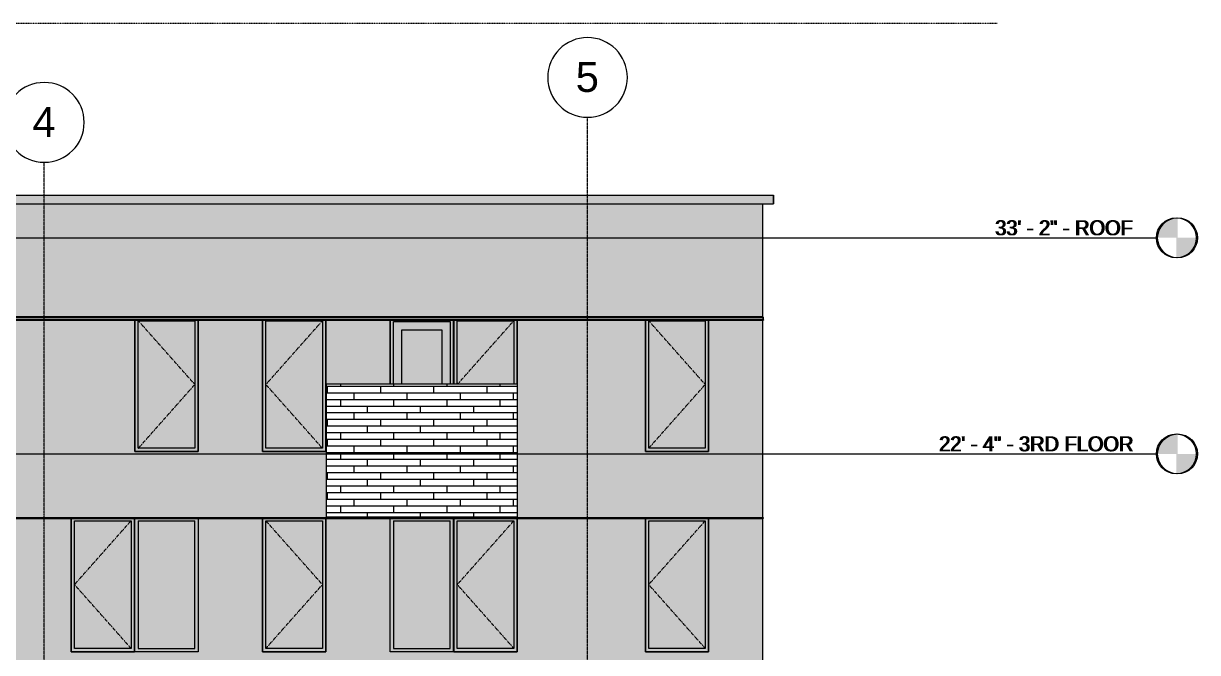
# Model space of a CAD drawing. Header units: inches. Extents: x 1701 to 6939, y -276 to 585.
# Drawn here: x 6232 to 6939, y 149 to 527 of the extents above; entities that cross this region are included whole.
import ezdxf

# ---------------------------------------------------------------- set-up
doc = ezdxf.new("R2010")
doc.units = ezdxf.units.IN
doc.header["$MEASUREMENT"] = 0
for name, pattern in [('Aligning Line 1_8_', [0.25, 0.125, -0.125]), ('Dash', [0.25, 0.125, -0.125]), ('Grid Line 1_2_', [0.875, 0.5, -0.125, 0.125, -0.125])]:
    doc.linetypes.add(name, pattern=pattern)
for name, color, linetype, lineweight in [('0-3', 165, 'Continuous', 5), ('0-4', 10, 'Continuous', 5), ('A-FLOR-LEVL', 51, 'Continuous', 9), ('A-FLOR-LEVL-1', 51, 'Grid Line 1_2_', 9), ('A-FLOR-LEVL-2', 147, 'Continuous', 9), ('A-GLAZ-1', 151, 'Continuous', 9), ('A-GLAZ-HDLN', 1, 'Dash', 13), ('A-WALL-6', 113, 'Continuous', 9), ('A-WALL-PATT-4', 111, 'Continuous', 9), ('G-ANNO-SYMB', 111, 'Aligning Line 1_8_', 9), ('G-ANNO-SYMB-1', 147, 'Aligning Line 1_8_', 9), ('S-GRID-1', 1, 'Grid Line 1_2_', 9), ('S-GRID-IDEN', 1, 'Continuous', 9)]:
    doc.layers.add(name, color=color, linetype=linetype, lineweight=lineweight)
doc.styles.add('Arial_1', font='arial.ttf', dxfattribs={"height": 18})
doc.styles.add('Century Gothic', font='ufonts.com_century-gothic.ttf', dxfattribs={"height": 9})
pattern_1 = [(0, (6527.4898, 268.8), (0, 4), []), (90, (6527.49, 268.8), (-8, 8), [4, -28]), (90, (6543.49, 272.8), (-8, 8), [4, -28])]

# ---------------------------------------------------------------- blocks, each defined once
blk = doc.blocks.new('Level - Level Head - Circle-V107-SECTION _ CENTER LOOKING EAST')
at = {"layer": 'A-FLOR-LEVL'}
h = blk.add_hatch(color=256, dxfattribs=at)
edge = h.paths.add_edge_path(flags=0)
edge.add_line((-1818.2, 0), (-1830.2, 0))
edge.add_arc((-1818.2, 0), 12, 90, 180, ccw=False)
edge.add_line((-1818.2, 12), (-1818.2, 0))
h = blk.add_hatch(color=256, dxfattribs=at)
edge = h.paths.add_edge_path(flags=0)
edge.add_line((-1818.2, -12), (-1818.2, 0))
edge.add_line((-1818.2, 0), (-1806.2, 0))
edge.add_arc((-1818.2, 0), 12, 270, 360, ccw=False)
at = {"layer": 'A-FLOR-LEVL-2'}
blk.add_circle((-1818.2, 0), 12, dxfattribs=at)
blk = doc.blocks.new('CTR - 1st Phase - Common Walls_rvt-2-SECTION _ CENTER LOOKING EAST')
at = {"layer": 'A-FLOR-LEVL-1'}
for p, q in [((-4168.71, 398), (-1830.2, 398)), ((-4168.71, 268), (-1830.2, 268))]:
    blk.add_line(p, q, dxfattribs=at)
at = {"layer": 'G-ANNO-SYMB-1'}
for q in [(-4072.05, 526.95), (-4071.96, 526.95)]:
    blk.add_line((-1926.87, 526.95), q, dxfattribs=at)
at = {"layer": '0-3'}
for p in [(0, 398), (0, 268)]:
    blk.add_blockref('Level - Level Head - Circle-V107-SECTION _ CENTER LOOKING EAST', p, dxfattribs=at)
at = {"layer": 'A-FLOR-LEVL', "char_height": 9, "attachment_point": 1, "style": 'Century Gothic'}
for s, insert, width in [('33\' - 2" - ROOF', (-1927.57, 408.55), 104.232), ('22\' - 4" - 3RD FLOOR', (-1961.32, 278.55), 145.137)]:
    blk.add_mtext(s, dxfattribs=dict(at, insert=insert, width=width))
blk = doc.blocks.new('CTR - 1st Phase -Stairs _ Elevators_rvt-2-SECTION _ CENTER LOOKING EAST')
at = {"layer": 'A-FLOR-LEVL-1'}
for p, q in [((-4168.71, 398), (-1830.2, 398)), ((-4168.71, 268), (-1830.2, 268))]:
    blk.add_line(p, q, dxfattribs=at)
at = {"layer": 'G-ANNO-SYMB-1'}
blk.add_line((-1926.87, 526.95), (-4071.96, 526.95), dxfattribs=at)
at = {"layer": '0-3'}
for p in [(0, 398), (0, 268)]:
    blk.add_blockref('Level - Level Head - Circle-V107-SECTION _ CENTER LOOKING EAST', p, dxfattribs=at)
at = {"layer": 'A-FLOR-LEVL', "char_height": 9, "attachment_point": 1, "style": 'Century Gothic'}
for s, insert, width in [('33\' - 2" - ROOF', (-1927.57, 408.55), 104.232), ('22\' - 4" - 3RD FLOOR', (-1961.32, 278.55), 145.137)]:
    blk.add_mtext(s, dxfattribs=dict(at, insert=insert, width=width))
blk = doc.blocks.new('Basic Wall _ EXT - FIBER CEMENT - LARGE - ___-2505163-SECTION _ CENTER LOOKING EAST')
at = {"layer": 'A-WALL-6'}
for p, q in [((-2067.6, 229.73), (-2067.92, 229.75)), ((-2067.6, 229.15), (-2067.6, 229.73))]:
    blk.add_line(p, q, dxfattribs=at)
blk = doc.blocks.new('Basic Wall _ EXT - FIBER CEMENT - LARGE - ___-2162456-SECTION _ CENTER LOOKING EAST')
at = {"layer": 'A-WALL-6'}
for p, q in [((-2067.64, 350.35), (-2067.92, 350.38)), ((-2067.64, 349.02), (-2067.64, 350.35)), ((-2067.36, 348.68), (-2067.64, 349.02)), ((-2067.4, 348.53), (-2067.37, 348.55))]:
    blk.add_line(p, q, dxfattribs=at)
at = {"layer": 'A-WALL-6', "flags": 128}
for points in [[(-2067.47, 348.51), (-2067.44, 348.51), (-2067.42, 348.52), (-2067.4, 348.53)], [(-2067.37, 348.55), (-2067.36, 348.57), (-2067.34, 348.59), (-2067.34, 348.61), (-2067.34, 348.64), (-2067.35, 348.66), (-2067.36, 348.68)]]:
    blk.add_lwpolyline(points, dxfattribs=at)
blk = doc.blocks.new('Basic Wall _ EXT - FIBER CEMENT - SMALL - ___-2145930-SECTION _ CENTER LOOKING EAST')
at = {"layer": 'A-WALL-6'}
blk.add_line((-2061.36, 418.54), (-2061.36, 423.66), dxfattribs=at)
blk = doc.blocks.new('Basic Wall _ EXT - FIBER CEMENT - LARGE - ___-2505164-SECTION _ CENTER LOOKING EAST')
at = {"layer": 'A-WALL-6'}
h = blk.add_hatch(color=256, dxfattribs=at)
h.paths.add_polyline_path([(-2067.92, 229.15), (-2067.6, 229.15), (-2067.6, 229.73), (-3400.8, 229.73), (-3400.8, 229.15), (-2068.16, 229.15)], flags=0)
h.paths.add_polyline_path([(-3409.92, 229.15), (-3409.3, 229.15), (-3409.3, 229.73), (-3409.92, 229.73)], flags=0)
h.paths.add_polyline_path([(-3403.8, 229.15), (-3402.37, 229.15), (-3402.37, 229.73), (-3403.8, 229.73)], flags=0)
for p, q in [((-3400.8, 229.73), (-2067.6, 229.73)), ((-3400.8, 229.15), (-2067.6, 229.15)), ((-2067.92, 229.75), (-2067.6, 229.73)), ((-2067.6, 229.73), (-2067.6, 229.15))]:
    blk.add_line(p, q, dxfattribs=at)
blk = doc.blocks.new('Basic Wall _ EXT - FIBER CEMENT - LARGE - ___-2162457-SECTION _ CENTER LOOKING EAST')
at = {"layer": 'A-WALL-6'}
for points in [[(-2798.35, 349.02), (-2067.64, 349.02), (-2067.64, 350.35), (-3399.77, 350.33), (-3399.77, 349.02), (-2815.11, 349.02)], [(-2067.92, 348.68), (-2067.36, 348.68), (-2067.67, 349.02), (-3399.76, 349.01), (-3399.49, 348.68), (-2068.59, 348.68)], [(-3399.5, 348.55), (-2067.34, 348.59), (-2067.36, 348.68), (-3399.47, 348.64), (-3399.49, 348.56)]]:
    blk.add_hatch(color=256, dxfattribs=at).paths.add_polyline_path(points, flags=0)
for p, q in [((-3399.77, 350.35), (-2067.64, 350.35)), ((-3399.77, 349.02), (-2067.64, 349.02)), ((-3399.58, 348.51), (-2067.46, 348.51)), ((-2067.92, 350.38), (-2067.64, 350.35)), ((-2067.64, 350.35), (-2067.64, 349.02)), ((-2067.64, 349.02), (-2067.36, 348.68)), ((-2067.37, 348.55), (-2067.4, 348.53))]:
    blk.add_line(p, q, dxfattribs=at)
at = {"layer": 'A-WALL-6', "flags": 128}
for points in [[(-2067.4, 348.53), (-2067.42, 348.52), (-2067.44, 348.51), (-2067.47, 348.51)], [(-2067.36, 348.68), (-2067.35, 348.66), (-2067.34, 348.64), (-2067.34, 348.61), (-2067.34, 348.59), (-2067.36, 348.57), (-2067.37, 348.55)]]:
    blk.add_lwpolyline(points, dxfattribs=at)
blk = doc.blocks.new('Basic Wall _ EXT - FIBER CEMENT - SMALL - ___-2145931-SECTION _ CENTER LOOKING EAST')
at = {"layer": 'A-WALL-6'}
blk.add_hatch(color=256, dxfattribs=at).paths.add_polyline_path([(-2067.92, 418.54), (-2061.36, 418.54), (-2061.36, 423.66), (-3393.48, 423.66), (-3393.48, 418.54), (-2069.33, 418.54)], flags=0)
for p, q in [((-3393.48, 423.66), (-2061.36, 423.66)), ((-3393.48, 418.54), (-2061.36, 418.54)), ((-2061.36, 423.66), (-2061.36, 418.54))]:
    blk.add_line(p, q, dxfattribs=at)
blk = doc.blocks.new('_THE_ WINDOW _ DOOR - Window - 2nd Floor-2480470-SECTION _ CENTER LOOKING EAST')
at = {"layer": 'A-GLAZ-1'}
h = blk.add_hatch(color=256, dxfattribs=at)
h.paths.add_polyline_path([(-2138.54, 149), (-2100.51, 149), (-2100.51, 229.15), (-2138.54, 229.15), (-2138.54, 154.47)], flags=0)
h.paths.add_polyline_path([(-2136.36, 151), (-2136.54, 151), (-2136.54, 227.75), (-2102.51, 227.75), (-2102.51, 151), (-2127.98, 151)], flags=0)
blk.add_hatch(color=256, dxfattribs=at).paths.add_polyline_path([(-2111.22, 151), (-2102.51, 151), (-2102.51, 227.75), (-2136.54, 227.75), (-2136.54, 151), (-2119.6, 151)], flags=0)
for p, q in [((-2138.54, 229.15), (-2138.54, 149)), ((-2136.54, 227.75), (-2102.51, 227.75)), ((-2136.54, 151), (-2136.54, 227.75)), ((-2102.51, 227.75), (-2102.51, 151)), ((-2100.51, 149), (-2100.51, 229.15)), ((-2138.54, 149), (-2100.51, 149)), ((-2102.51, 151), (-2136.54, 151))]:
    blk.add_line(p, q, dxfattribs=at)
at = {"layer": 'A-GLAZ-HDLN'}
for p, q in [((-2136.54, 189.37), (-2102.51, 227.75)), ((-2102.51, 151), (-2136.54, 189.37))]:
    blk.add_line(p, q, dxfattribs=at)
blk = doc.blocks.new('_THE_ WINDOW _ DOOR - Window - 3rd Floor-V72-SECTION _ CENTER LOOKING EAST')
at = {"layer": 'A-GLAZ-1'}
h = blk.add_hatch(color=256, dxfattribs=at)
h.paths.add_polyline_path([(-2138.54, 269.37), (-2100.51, 269.37), (-2100.51, 348.51), (-2138.54, 348.51), (-2138.54, 274.82)], flags=0)
h.paths.add_polyline_path([(-2102.51, 271.37), (-2136.54, 271.37), (-2136.54, 348.12), (-2102.51, 348.12), (-2102.51, 271.81)], flags=0)
blk.add_hatch(color=256, dxfattribs=at).paths.add_polyline_path([(-2127.98, 271.37), (-2102.51, 271.37), (-2102.51, 348.12), (-2136.54, 348.12), (-2136.54, 271.37)], flags=0)
for p, q in [((-2138.54, 348.52), (-2138.54, 269.37)), ((-2136.54, 271.37), (-2136.54, 348.12)), ((-2136.54, 348.12), (-2102.51, 348.12)), ((-2102.51, 348.12), (-2102.51, 271.37)), ((-2100.51, 269.37), (-2100.51, 348.52)), ((-2138.54, 269.37), (-2100.51, 269.37)), ((-2102.51, 271.37), (-2136.54, 271.37))]:
    blk.add_line(p, q, dxfattribs=at)
at = {"layer": 'A-GLAZ-HDLN'}
for p, q in [((-2102.51, 309.75), (-2136.54, 348.12)), ((-2136.54, 271.37), (-2102.51, 309.75))]:
    blk.add_line(p, q, dxfattribs=at)
blk = doc.blocks.new('_THE_ WINDOW _ DOOR - Window - 3rd Floor-V91-SECTION _ CENTER LOOKING EAST')
at = {"layer": 'A-GLAZ-1'}
h = blk.add_hatch(color=256, dxfattribs=at)
h.paths.add_polyline_path([(-2409.71, 269.37), (-2407.71, 269.37), (-2407.71, 348.51), (-2445.74, 348.51), (-2445.74, 269.37), (-2412.89, 269.37)], flags=0)
h.paths.add_polyline_path([(-2409.71, 271.37), (-2443.74, 271.37), (-2443.74, 348.12), (-2409.71, 348.12), (-2409.71, 274.82)], flags=0)
blk.add_hatch(color=256, dxfattribs=at).paths.add_polyline_path([(-2443.74, 271.37), (-2409.71, 271.37), (-2409.71, 348.12), (-2443.74, 348.12), (-2443.74, 271.44)], flags=0)
for p, q in [((-2445.74, 348.52), (-2445.74, 269.37)), ((-2443.74, 271.37), (-2443.74, 348.12)), ((-2443.74, 348.12), (-2409.71, 348.12)), ((-2409.71, 348.12), (-2409.71, 271.37)), ((-2407.71, 269.37), (-2407.71, 348.52)), ((-2445.74, 269.37), (-2407.71, 269.37)), ((-2409.71, 271.37), (-2443.74, 271.37))]:
    blk.add_line(p, q, dxfattribs=at)
at = {"layer": 'A-GLAZ-HDLN'}
for p, q in [((-2409.71, 309.75), (-2443.74, 348.12)), ((-2443.74, 271.37), (-2409.71, 309.75))]:
    blk.add_line(p, q, dxfattribs=at)
blk = doc.blocks.new('_THE_ WINDOW _ DOOR - Window - 2nd Floor - Fixed-2480469-SECTION _ CENTER LOOKING EAST')
at = {"layer": 'A-GLAZ-1'}
h = blk.add_hatch(color=256, dxfattribs=at)
h.paths.add_polyline_path([(-2445.74, 149), (-2407.71, 149), (-2407.71, 229.15), (-2445.74, 229.15), (-2445.74, 154.47)], flags=0)
h.paths.add_polyline_path([(-2443.74, 151), (-2443.74, 227.75), (-2409.71, 227.75), (-2409.71, 151), (-2438.03, 151)], flags=0)
blk.add_hatch(color=256, dxfattribs=at).paths.add_polyline_path([(-2443.74, 151), (-2409.71, 151), (-2409.71, 227.75), (-2443.74, 227.75), (-2443.74, 154.47)], flags=0)
for p, q in [((-2445.74, 149), (-2445.74, 229.15)), ((-2443.74, 227.75), (-2443.74, 151)), ((-2443.74, 227.75), (-2409.71, 227.75)), ((-2409.71, 151), (-2409.71, 227.75)), ((-2407.71, 229.15), (-2407.71, 149)), ((-2407.71, 149), (-2445.74, 149)), ((-2443.74, 151), (-2409.71, 151))]:
    blk.add_line(p, q, dxfattribs=at)
blk = doc.blocks.new('_THE_ WINDOW _ DOOR - Window - 2nd Floor-2480464-SECTION _ CENTER LOOKING EAST')
at = {"layer": 'A-GLAZ-1'}
h = blk.add_hatch(color=256, dxfattribs=at)
h.paths.add_polyline_path([(-3267.61, 149), (-3252.51, 149), (-3252.51, 229.15), (-3290.54, 229.15), (-3290.54, 149), (-3275.99, 149)], flags=0)
h.paths.add_polyline_path([(-3267.61, 151), (-3288.54, 151), (-3288.54, 227.75), (-3254.51, 227.75), (-3254.51, 151), (-3259.23, 151)], flags=0)
blk.add_hatch(color=256, dxfattribs=at).paths.add_polyline_path([(-3259.23, 151), (-3254.51, 151), (-3254.51, 227.75), (-3288.54, 227.75), (-3288.54, 151), (-3267.61, 151)], flags=0)
for p, q in [((-3290.54, 229.15), (-3290.54, 149)), ((-3288.54, 151), (-3288.54, 227.75)), ((-3288.54, 227.75), (-3254.51, 227.75)), ((-3254.51, 227.75), (-3254.51, 151)), ((-3252.51, 149), (-3252.51, 229.15)), ((-3290.54, 149), (-3252.51, 149)), ((-3254.51, 151), (-3288.54, 151))]:
    blk.add_line(p, q, dxfattribs=at)
at = {"layer": 'A-GLAZ-HDLN'}
for p, q in [((-3254.51, 189.37), (-3288.54, 227.75)), ((-3288.54, 151), (-3254.51, 189.37))]:
    blk.add_line(p, q, dxfattribs=at)
blk = doc.blocks.new('_THE_ WINDOW _ DOOR - Window - 3rd Floor-V95-SECTION _ CENTER LOOKING EAST')
at = {"layer": 'A-GLAZ-1'}
for points in [[(-2215.71, 310), (-2215.71, 348.51), (-2253.74, 348.51), (-2253.74, 310), (-2251.74, 310), (-2251.74, 348.12), (-2217.71, 348.12), (-2217.71, 310), (-2216.74, 310)], [(-2217.71, 310), (-2217.71, 348.12), (-2251.74, 348.12), (-2251.74, 310), (-2219.96, 310)]]:
    blk.add_hatch(color=256, dxfattribs=at).paths.add_polyline_path(points, flags=0)
for p, q in [((-2253.74, 348.52), (-2253.74, 310)), ((-2251.74, 348.12), (-2217.71, 348.12)), ((-2251.74, 310), (-2251.74, 348.12)), ((-2217.71, 348.12), (-2217.71, 310)), ((-2215.71, 310), (-2215.71, 348.52))]:
    blk.add_line(p, q, dxfattribs=at)
at = {"layer": 'A-GLAZ-HDLN'}
blk.add_line((-2251.51, 310), (-2217.71, 348.12), dxfattribs=at)
blk = doc.blocks.new('_THE_ WINDOW _ DOOR - Door - 3rd floors-2480467-SECTION _ CENTER LOOKING EAST')
at = {"layer": 'A-GLAZ-1'}
for points in [[(-2290.14, 310), (-2290.14, 347.62), (-2256.11, 347.62), (-2256.11, 310), (-2254.11, 310), (-2254.11, 348.51), (-2292.14, 348.51), (-2292.14, 310), (-2291.08, 310)], [(-2290.14, 310), (-2285.14, 310), (-2285.14, 342.62), (-2261.11, 342.62), (-2261.11, 310), (-2256.11, 310), (-2256.11, 347.62), (-2290.14, 347.62), (-2290.14, 343.6)], [(-2262.06, 310), (-2261.11, 310), (-2261.11, 342.62), (-2285.14, 342.62), (-2285.14, 310)]]:
    blk.add_hatch(color=256, dxfattribs=at).paths.add_polyline_path(points, flags=0)
for p, q in [((-2292.14, 348.52), (-2292.14, 310)), ((-2290.14, 310), (-2290.14, 347.62)), ((-2290.14, 347.62), (-2256.11, 347.62)), ((-2256.11, 347.62), (-2256.11, 310)), ((-2254.11, 310), (-2254.11, 348.52)), ((-2285.14, 310), (-2285.14, 342.62)), ((-2285.14, 342.62), (-2261.11, 342.62)), ((-2261.11, 342.62), (-2261.11, 310))]:
    blk.add_line(p, q, dxfattribs=at)
blk = doc.blocks.new('_THE_ WINDOW _ DOOR - Window - 3rd Floor-V96-SECTION _ CENTER LOOKING EAST')
at = {"layer": 'A-GLAZ-1'}
h = blk.add_hatch(color=256, dxfattribs=at)
h.paths.add_polyline_path([(-2330.91, 269.37), (-2330.91, 348.51), (-2368.94, 348.51), (-2368.94, 269.37), (-2332.91, 269.37)], flags=0)
h.paths.add_polyline_path([(-2362.61, 271.37), (-2366.94, 271.37), (-2366.94, 348.12), (-2332.91, 348.12), (-2332.91, 271.37)], flags=0)
blk.add_hatch(color=256, dxfattribs=at).paths.add_polyline_path([(-2362.61, 271.37), (-2332.91, 271.37), (-2332.91, 348.12), (-2366.94, 348.12), (-2366.94, 271.37)], flags=0)
for p, q in [((-2368.94, 348.52), (-2368.94, 269.37)), ((-2366.94, 348.12), (-2332.91, 348.12)), ((-2366.94, 271.37), (-2366.94, 348.12)), ((-2332.91, 348.12), (-2332.91, 271.37)), ((-2330.91, 269.37), (-2330.91, 348.52)), ((-2368.94, 269.37), (-2330.91, 269.37)), ((-2332.91, 271.37), (-2366.94, 271.37))]:
    blk.add_line(p, q, dxfattribs=at)
at = {"layer": 'A-GLAZ-HDLN'}
for p, q in [((-2366.94, 309.75), (-2332.91, 348.12)), ((-2332.91, 271.37), (-2366.94, 309.75))]:
    blk.add_line(p, q, dxfattribs=at)
blk = doc.blocks.new('Level - Level Head - Circle-50818-SECTION _ CENTER LOOKING EAST')
at = {"layer": 'A-FLOR-LEVL'}
h = blk.add_hatch(color=256, dxfattribs=at)
edge = h.paths.add_edge_path(flags=0)
edge.add_line((-1818.95, 0), (-1830.95, 0))
edge.add_arc((-1818.95, 0), 12, 90, 180, ccw=False)
edge.add_line((-1818.95, 12), (-1818.95, 0))
h = blk.add_hatch(color=256, dxfattribs=at)
edge = h.paths.add_edge_path(flags=0)
edge.add_line((-1818.95, -12), (-1818.95, 0))
edge.add_line((-1818.95, 0), (-1806.95, 0))
edge.add_arc((-1818.95, 0), 12, 270, 360, ccw=False)
blk.add_circle((-1818.95, 0), 12, dxfattribs=at)
blk = doc.blocks.new('Grid - Grid Head - Circle-50561-SECTION _ CENTER LOOKING EAST')
at = {"layer": 'S-GRID-IDEN'}
for start, end in [(0, 180), (180, 360)]:
    blk.add_arc((-3481.32, 494.5), 24, start, end, dxfattribs=at)

msp = doc.modelspace()

# ---------------------------------------------------------------- hatches: boundary and pattern name
at = {"layer": 'A-WALL-PATT-4'}
h = msp.add_hatch(dxfattribs=at)
h.set_pattern_fill('FP_46', color=256, style=0, pattern_type=2)
h.set_pattern_definition([(0, (6684.956, 140.604), (-38.4, 76.8), [0.392, -38.007]), (0, (6684.956, 140.996), (-38.4, 76.8), [0.392, -38.007]), (0, (6684.956, 150.204), (-38.4, 76.8), [0.392, -38.007]), (0, (6684.956, 150.596), (-38.4, 76.8), [0.392, -38.007]), (0, (6684.956, 159.804), (-38.4, 76.8), [0.392, -38.007]), (0, (6684.956, 160.196), (-38.4, 76.8), [0.392, -38.007]), (0, (6684.956, 169.404), (-38.4, 76.8), [0.392, -38.007]), (0, (6684.956, 169.796), (-38.4, 76.8), [0.392, -38.007]), (0, (6684.956, 179.004), (-38.4, 76.8), [0.392, -38.007]), (0, (6684.956, 179.396), (-38.4, 76.8), [0.392, -38.007]), (0, (6684.956, 188.604), (-38.4, 76.8), [0.392, -38.007]), (0, (6684.956, 188.996), (-38.4, 76.8), [0.392, -38.007]), (0, (6684.956, 198.204), (-38.4, 76.8), [0.392, -38.007]), (0, (6684.956, 198.596), (-38.4, 76.8), [0.392, -38.007]), (0, (6684.956, 207.804), (-38.4, 76.8), [0.392, -38.007]), (0, (6684.956, 208.196), (-38.4, 76.8), [0.392, -38.007]), (0, (6719.856, 140.604), (-38.4, 76.8), [0.392, -38.007]), (0, (6719.856, 140.996), (-38.4, 76.8), [0.392, -38.007]), (0, (6719.856, 150.204), (-38.4, 76.8), [0.392, -38.007]), (0, (6719.856, 150.596), (-38.4, 76.8), [0.392, -38.007]), (0, (6719.856, 159.804), (-38.4, 76.8), [0.392, -38.007]), (0, (6719.856, 160.196), (-38.4, 76.8), [0.392, -38.007]), (0, (6719.856, 169.404), (-38.4, 76.8), [0.392, -38.007]), (0, (6719.856, 169.796), (-38.4, 76.8), [0.392, -38.007]), (0, (6719.856, 179.004), (-38.4, 76.8), [0.392, -38.007]), (0, (6719.856, 179.396), (-38.4, 76.8), [0.392, -38.007]), (0, (6719.856, 188.604), (-38.4, 76.8), [0.392, -38.007]), (0, (6719.856, 188.996), (-38.4, 76.8), [0.392, -38.007]), (0, (6719.856, 198.204), (-38.4, 76.8), [0.392, -38.007]), (0, (6719.856, 198.596), (-38.4, 76.8), [0.392, -38.007]), (0, (6719.856, 207.804), (-38.4, 76.8), [0.392, -38.007]), (0, (6719.856, 208.196), (-38.4, 76.8), [0.392, -38.007]), (90, (6683.215, 136), (-38.4, 2e-15), [76.8, 0, 0, 0]), (90, (6683.59, 136), (-38.4, 2e-15), [76.8, 0, 0, 0]), (90, (6684.956, 140.604), (-38.4, 2e-15), [0.392, -76.407]), (90, (6684.956, 150.204), (-38.4, 2e-15), [0.392, -76.407]), (90, (6684.956, 159.804), (-38.4, 2e-15), [0.392, -76.407]), (90, (6684.956, 169.404), (-38.4, 2e-15), [0.392, -76.407]), (90, (6684.956, 179.004), (-38.4, 2e-15), [0.392, -76.407]), (90, (6684.956, 188.604), (-38.4, 2e-15), [0.393, -76.408]), (90, (6684.956, 198.204), (-38.4, 2e-15), [0.392, -76.407]), (90, (6684.956, 207.804), (-38.4, 2e-15), [0.392, -76.407]), (90, (6685.35, 140.604), (-38.4, 2e-15), [0.392, -76.407]), (90, (6685.35, 150.204), (-38.4, 2e-15), [0.392, -76.407]), (90, (6685.35, 159.804), (-38.4, 2e-15), [0.392, -76.407]), (90, (6685.35, 169.404), (-38.4, 2e-15), [0.392, -76.407]), (90, (6685.35, 179.004), (-38.4, 2e-15), [0.392, -76.407]), (90, (6685.35, 188.604), (-38.4, 2e-15), [0.393, -76.408]), (90, (6685.35, 198.204), (-38.4, 2e-15), [0.392, -76.407]), (90, (6685.35, 207.804), (-38.4, 2e-15), [0.392, -76.407]), (90, (6719.856, 140.604), (-38.4, 2e-15), [0.392, -76.407]), (90, (6719.856, 150.204), (-38.4, 2e-15), [0.392, -76.407]), (90, (6719.856, 159.804), (-38.4, 2e-15), [0.392, -76.407]), (90, (6719.856, 169.404), (-38.4, 2e-15), [0.392, -76.407]), (90, (6719.856, 179.004), (-38.4, 2e-15), [0.392, -76.407]), (90, (6719.856, 188.604), (-38.4, 2e-15), [0.393, -76.408]), (90, (6719.856, 198.204), (-38.4, 2e-15), [0.392, -76.407]), (90, (6719.856, 207.804), (-38.4, 2e-15), [0.392, -76.407]), (90, (6720.25, 140.604), (-38.4, 2e-15), [0.392, -76.407]), (90, (6720.25, 150.204), (-38.4, 2e-15), [0.392, -76.407]), (90, (6720.25, 159.804), (-38.4, 2e-15), [0.392, -76.407]), (90, (6720.25, 169.404), (-38.4, 2e-15), [0.392, -76.407]), (90, (6720.25, 179.004), (-38.4, 2e-15), [0.392, -76.407]), (90, (6720.25, 188.604), (-38.4, 2e-15), [0.393, -76.408]), (90, (6720.25, 198.204), (-38.4, 2e-15), [0.392, -76.407]), (90, (6720.25, 207.804), (-38.4, 2e-15), [0.392, -76.407]), (180, (6721.615, 136), (-38.4, 76.8), [38.025, -0.375]), (180, (6721.615, 145.6), (-38.4, 76.8), [38.025, -0.375]), (180, (6721.615, 155.2), (-38.4, 76.8), [38.025, -0.375]), (180, (6721.615, 164.8), (-38.4, 76.8), [38.025, -0.375]), (180, (6721.615, 174.4), (-38.4, 76.8), [38.025, -0.375]), (180, (6721.615, 184), (-38.4, 76.8), [38.025, -0.375]), (180, (6721.615, 193.6), (-38.4, 76.8), [38.025, -0.375]), (180, (6721.615, 203.2), (-38.4, 76.8), [38.025, -0.375])])
h.paths.add_polyline_path([(5536.38, 350.5), (6677.4, 350.5), (6677.4, 418.54), (5345.28, 418.54), (5345.28, 418.62), (5351.76, 418.62), (5351.76, 420.79), (5345.71, 420.84), (5345.36, 421.48), (5345.4, 421.5), (5345.36, 421.63), (5345.28, 421.63), (5345.28, 350.5), (5528, 350.5)], flags=0)
h = msp.add_hatch(dxfattribs=at)
h.set_pattern_fill('FP_45', color=256, style=0, pattern_type=2)
h.set_pattern_definition([(0, (6684.96, 112.3), (-38.4, 120.375), [0.392, -38.007]), (0, (6684.96, 112.7), (-38.4, 120.375), [0.392, -38.007]), (0, (6684.96, 128.66), (-38.4, 120.375), [0.392, -38.007]), (0, (6684.96, 129.05), (-38.4, 120.375), [0.392, -38.007]), (0, (6684.96, 145.02), (-38.4, 120.375), [0.392, -38.007]), (0, (6684.96, 145.41), (-38.4, 120.375), [0.392, -38.007]), (0, (6684.96, 161.38), (-38.4, 120.375), [0.392, -38.007]), (0, (6684.96, 161.77), (-38.4, 120.375), [0.392, -38.007]), (0, (6684.96, 177.73), (-38.4, 120.375), [0.392, -38.007]), (0, (6684.96, 178.12), (-38.4, 120.375), [0.392, -38.007]), (0, (6684.96, 194.09), (-38.4, 120.375), [0.392, -38.007]), (0, (6684.96, 194.48), (-38.4, 120.375), [0.392, -38.007]), (0, (6684.96, 210.45), (-38.4, 120.375), [0.392, -38.007]), (0, (6684.96, 210.84), (-38.4, 120.375), [0.392, -38.007]), (0, (6684.96, 226.8), (-38.4, 120.375), [0.392, -38.007]), (0, (6684.96, 227.2), (-38.4, 120.375), [0.392, -38.007]), (0, (6702.4, 112.3), (-38.4, 120.375), [0.392, -38.007]), (0, (6702.4, 112.7), (-38.4, 120.375), [0.392, -38.007]), (0, (6702.4, 128.66), (-38.4, 120.375), [0.392, -38.007]), (0, (6702.4, 129.05), (-38.4, 120.375), [0.392, -38.007]), (0, (6702.4, 145.02), (-38.4, 120.375), [0.392, -38.007]), (0, (6702.4, 145.41), (-38.4, 120.375), [0.392, -38.007]), (0, (6702.4, 161.38), (-38.4, 120.375), [0.392, -38.007]), (0, (6702.4, 161.77), (-38.4, 120.375), [0.392, -38.007]), (0, (6702.4, 177.73), (-38.4, 120.375), [0.392, -38.007]), (0, (6702.4, 178.12), (-38.4, 120.375), [0.392, -38.007]), (0, (6702.4, 194.09), (-38.4, 120.375), [0.392, -38.007]), (0, (6702.4, 194.48), (-38.4, 120.375), [0.392, -38.007]), (0, (6702.4, 210.45), (-38.4, 120.375), [0.392, -38.007]), (0, (6702.4, 210.84), (-38.4, 120.375), [0.392, -38.007]), (0, (6702.4, 226.8), (-38.4, 120.375), [0.392, -38.007]), (0, (6702.4, 227.2), (-38.4, 120.375), [0.392, -38.007]), (0, (6719.86, 112.3), (-38.4, 120.375), [0.392, -38.007]), (0, (6719.86, 112.7), (-38.4, 120.375), [0.392, -38.007]), (0, (6719.86, 128.66), (-38.4, 120.375), [0.392, -38.007]), (0, (6719.86, 129.05), (-38.4, 120.375), [0.392, -38.007]), (0, (6719.86, 145.02), (-38.4, 120.375), [0.392, -38.007]), (0, (6719.86, 145.41), (-38.4, 120.375), [0.392, -38.007]), (0, (6719.86, 161.38), (-38.4, 120.375), [0.392, -38.007]), (0, (6719.86, 161.77), (-38.4, 120.375), [0.392, -38.007]), (0, (6719.86, 177.73), (-38.4, 120.375), [0.392, -38.007]), (0, (6719.86, 178.12), (-38.4, 120.375), [0.392, -38.007]), (0, (6719.86, 194.09), (-38.4, 120.375), [0.392, -38.007]), (0, (6719.86, 194.48), (-38.4, 120.375), [0.392, -38.007]), (0, (6719.86, 210.45), (-38.4, 120.375), [0.392, -38.007]), (0, (6719.86, 210.84), (-38.4, 120.375), [0.392, -38.007]), (0, (6719.86, 226.8), (-38.4, 120.375), [0.392, -38.007]), (0, (6719.86, 227.2), (-38.4, 120.375), [0.392, -38.007]), (90, (6683.215, 109.75), (-38.4, 2e-15), [120, -0.375]), (90, (6683.59, 109.75), (-38.4, 2e-15), [120, -0.375]), (90, (6684.956, 112.304), (-38.4, 2e-15), [0.392, -119.982]), (90, (6684.956, 128.66), (-38.4, 2e-15), [0.392, -119.982]), (90, (6684.956, 145.018), (-38.4, 2e-15), [0.392, -119.982]), (90, (6684.956, 161.375), (-38.4, 2e-15), [0.392, -119.982]), (90, (6684.956, 177.732), (-38.4, 2e-15), [0.392, -119.982]), (90, (6684.956, 194.09), (-38.4, 2e-15), [0.392, -119.982]), (90, (6684.956, 210.447), (-38.4, 2e-15), [0.392, -119.982]), (90, (6684.956, 226.804), (-38.4, 2e-15), [0.392, -119.982]), (90, (6685.35, 112.304), (-38.4, 2e-15), [0.392, -119.982]), (90, (6685.35, 128.66), (-38.4, 2e-15), [0.392, -119.982]), (90, (6685.35, 145.018), (-38.4, 2e-15), [0.392, -119.982]), (90, (6685.35, 161.375), (-38.4, 2e-15), [0.392, -119.982]), (90, (6685.35, 177.732), (-38.4, 2e-15), [0.392, -119.982]), (90, (6685.35, 194.09), (-38.4, 2e-15), [0.392, -119.982]), (90, (6685.35, 210.447), (-38.4, 2e-15), [0.392, -119.982]), (90, (6685.35, 226.804), (-38.4, 2e-15), [0.392, -119.982]), (90, (6702.406, 112.304), (-38.4, 2e-15), [0.392, -119.982]), (90, (6702.406, 128.66), (-38.4, 2e-15), [0.392, -119.982]), (90, (6702.406, 145.018), (-38.4, 2e-15), [0.392, -119.982]), (90, (6702.406, 161.375), (-38.4, 2e-15), [0.392, -119.982]), (90, (6702.406, 177.732), (-38.4, 2e-15), [0.392, -119.982]), (90, (6702.406, 194.09), (-38.4, 2e-15), [0.392, -119.982]), (90, (6702.406, 210.447), (-38.4, 2e-15), [0.392, -119.982]), (90, (6702.406, 226.804), (-38.4, 2e-15), [0.392, -119.982]), (90, (6702.8, 112.304), (-38.4, 2e-15), [0.392, -119.982]), (90, (6702.8, 128.66), (-38.4, 2e-15), [0.392, -119.982]), (90, (6702.8, 145.018), (-38.4, 2e-15), [0.392, -119.982]), (90, (6702.8, 161.375), (-38.4, 2e-15), [0.392, -119.982]), (90, (6702.8, 177.732), (-38.4, 2e-15), [0.392, -119.982]), (90, (6702.8, 194.09), (-38.4, 2e-15), [0.392, -119.982]), (90, (6702.8, 210.447), (-38.4, 2e-15), [0.392, -119.982]), (90, (6702.8, 226.804), (-38.4, 2e-15), [0.392, -119.982]), (90, (6719.856, 112.304), (-38.4, 2e-15), [0.392, -119.982]), (90, (6719.856, 128.66), (-38.4, 2e-15), [0.392, -119.982]), (90, (6719.856, 145.018), (-38.4, 2e-15), [0.392, -119.982]), (90, (6719.856, 161.375), (-38.4, 2e-15), [0.392, -119.982]), (90, (6719.856, 177.732), (-38.4, 2e-15), [0.392, -119.982]), (90, (6719.856, 194.09), (-38.4, 2e-15), [0.392, -119.982]), (90, (6719.856, 210.447), (-38.4, 2e-15), [0.392, -119.982]), (90, (6719.856, 226.804), (-38.4, 2e-15), [0.392, -119.982]), (90, (6720.25, 112.304), (-38.4, 2e-15), [0.392, -119.982]), (90, (6720.25, 128.66), (-38.4, 2e-15), [0.392, -119.982]), (90, (6720.25, 145.018), (-38.4, 2e-15), [0.392, -119.982]), (90, (6720.25, 161.375), (-38.4, 2e-15), [0.392, -119.982]), (90, (6720.25, 177.732), (-38.4, 2e-15), [0.392, -119.982]), (90, (6720.25, 194.09), (-38.4, 2e-15), [0.392, -119.982]), (90, (6720.25, 210.447), (-38.4, 2e-15), [0.392, -119.982]), (90, (6720.25, 226.804), (-38.4, 2e-15), [0.392, -119.982]), (180, (6721.61, 109.38), (-38.4, 120.375), [38.025, -0.375]), (180, (6721.61, 109.75), (-38.4, 120.375), [38.025, -0.375])])
h.paths.add_polyline_path([(5812.9, 109.75), (5992.39, 109.75), (5992.39, 229.15), (5953.61, 229.15), (5953.61, 149), (5915.59, 149), (5915.59, 229.15), (5915.21, 229.15), (5915.21, 149), (5877.19, 149), (5877.19, 229.15), (5800.01, 229.15), (5800.01, 149), (5761.99, 149), (5761.99, 229.15), (5761.61, 229.15), (5761.61, 149), (5761.43, 149), (5761.43, 109.75), (5800.2, 109.75)], flags=0)
h.paths.add_polyline_path([(5477.72, 109.75), (5493.38, 109.75), (5493.37, 229.15), (5492.81, 229.15), (5492.81, 149), (5454.79, 149), (5454.79, 229.15), (5454.41, 229.15), (5454.41, 149), (5416.39, 149), (5416.39, 229.15), (5344.53, 229.15), (5344.53, 112.5), (5345.03, 112.5), (5345.03, 109.75), (5469.34, 109.75)], flags=0)
h.paths.add_polyline_path([(5531.4, 109.75), (5608.39, 109.75), (5608.39, 149), (5570.57, 149), (5570.57, 229.15), (5531.4, 229.15), (5531.4, 109.87)], flags=0)
h.paths.add_polyline_path([(6550.31, 109.75), (6677.4, 109.75), (6677.4, 229.15), (6644.81, 229.15), (6644.81, 149), (6606.79, 149), (6606.79, 229.15), (6529.61, 229.15), (6529.61, 149), (6491.59, 149), (6491.59, 229.15), (6491.21, 229.15), (6491.21, 149), (6453.19, 149), (6453.19, 229.15), (6414.41, 229.15), (6414.41, 149), (6376.39, 149), (6376.39, 229.15), (6337.61, 229.15), (6337.61, 149), (6299.59, 149), (6299.59, 229.15), (6299.21, 229.15), (6299.21, 149), (6261.19, 149), (6261.19, 229.15), (6184.01, 229.15), (6184.01, 149), (6183.83, 149), (6183.83, 109.75), (6483.27, 109.75)], flags=0)
h.paths.add_polyline_path([(6030.41, 109.75), (6030.79, 109.75), (6030.79, 229.15), (6030.41, 229.15), (6030.41, 109.87)], flags=0)
h.paths.add_polyline_path([(6068.81, 109.75), (6069, 109.79), (6069, 178), (6107.59, 178), (6107.59, 229.15), (6068.81, 229.15), (6068.81, 109.87)], flags=0)
h.paths.add_polyline_path([(5646.41, 109.75), (5646.6, 109.75), (5646.6, 178), (5685.19, 178), (5685.19, 229.15), (5646.41, 229.15), (5646.41, 109.87)], flags=0)
h.paths.add_polyline_path([(5342.59, 109.81), (5342.95, 109.81), (5342.95, 112.25), (5342.89, 112.25), (5342.89, 112.44), (5342.59, 112.44), (5342.59, 109.87)], flags=0)
h.paths.add_polyline_path([(5344.53, 109.81), (5344.96, 109.81), (5344.96, 112.44), (5344.59, 112.44), (5344.57, 112.25), (5344.53, 112.25), (5344.53, 109.87)], flags=0)
h.paths.add_polyline_path([(5342.53, 112.5), (5342.95, 112.5), (5342.95, 229.15), (5341.53, 229.15), (5341.53, 136), (5342.53, 136), (5342.53, 114.36)], flags=0)
h.paths.add_polyline_path([(5335.4, 136), (5336.03, 136), (5336.03, 229.15), (5335.4, 229.15), (5335.4, 137.28)], flags=0)
h.paths.add_polyline_path([(5723.59, 178), (5723.59, 229.15), (5723.21, 229.15), (5723.21, 178), (5723.45, 178)], flags=0)
h.paths.add_polyline_path([(6145.85, 178), (6145.99, 178), (6145.99, 229.15), (6145.61, 229.15), (6145.61, 178)], flags=0)
h.paths.add_polyline_path([(6030.41, 229.75), (6677.4, 229.75), (6677.4, 348.51), (6644.81, 348.51), (6644.81, 269.37), (6606.79, 269.37), (6606.79, 348.51), (6529.61, 348.51), (6529.61, 230.12), (6414.79, 230.12), (6414.79, 310), (6453.19, 310), (6453.19, 348.51), (6414.41, 348.51), (6414.41, 269.37), (6376.39, 269.37), (6376.39, 348.51), (6337.61, 348.51), (6337.61, 269.37), (6299.59, 269.37), (6299.59, 348.51), (6184.01, 348.51), (6184.01, 269.37), (6145.99, 269.37), (6145.99, 348.51), (6145.61, 348.51), (6145.61, 269.37), (6107.59, 269.37), (6107.59, 348.51), (6068.81, 348.51), (6068.81, 230.12), (6030.79, 230.12), (6030.79, 348.51), (6030.41, 348.51), (6030.41, 230.12), (5992.39, 230.12), (5992.39, 348.51), (5953.61, 348.51), (5953.61, 310), (5992.2, 310), (5992.2, 230.12), (5877.38, 230.12), (5877.38, 269.37), (5877.19, 269.37), (5877.19, 348.51), (5800.01, 348.51), (5800.01, 269.37), (5761.99, 269.37), (5761.99, 348.51), (5723.21, 348.51), (5723.21, 269.37), (5685.19, 269.37), (5685.19, 348.51), (5646.41, 348.51), (5646.41, 230.12), (5608.39, 230.12), (5608.38, 348.51), (5608.02, 348.51), (5608.02, 269.37), (5569.99, 269.37), (5569.99, 348.51), (5531.4, 348.51), (5531.4, 230.12), (5493.38, 230.12), (5493.38, 348.51), (5454.41, 348.51), (5454.41, 310), (5493, 310), (5493, 230.12), (5378.18, 230.12), (5378.18, 269.37), (5377.99, 269.37), (5377.99, 348.51), (5345.71, 348.55), (5345.39, 348.88), (5345.41, 348.9), (5345.62, 348.9), (5345.53, 349.06), (5345.53, 350.33), (5345.28, 350.33), (5345.28, 230.12), (5341.53, 230.1), (5341.53, 229.75), (5342.95, 229.75), (5342.95, 230.06), (5344.53, 230.06), (5344.53, 229.75), (6029.99, 229.75)], flags=0)
h.paths.add_polyline_path([(5335.4, 229.75), (5336.03, 229.75), (5336.03, 230.12), (5335.4, 230.12), (5335.4, 229.9)], flags=0)
h.paths.add_polyline_path([(6491.59, 310), (6491.59, 348.51), (6491.21, 348.51), (6491.21, 310), (6491.4, 310)], flags=0)
h.paths.add_polyline_path([(5416.01, 310), (5416.39, 310), (5416.38, 348.51), (5416.01, 348.51), (5416.01, 320.67)], flags=0)
h.paths.add_polyline_path([(5915.21, 310), (5915.59, 310), (5915.58, 348.51), (5915.21, 348.51), (5915.21, 320.67)], flags=0)
h.paths.add_polyline_path([(5435.82, 350.38), (6677.4, 350.38), (6677.4, 350.5), (5345.28, 350.5), (5345.28, 350.38), (5430.06, 350.38)], flags=0)
h.paths.add_polyline_path([(5345.56, 350.5), (5345.56, 350.5), (5352.02, 350.49)], flags=0)
h = msp.add_hatch(dxfattribs=at)
h.set_pattern_fill('FP_66', color=256, style=0, pattern_type=2)
h.set_pattern_definition(pattern_1)
h.paths.add_polyline_path([(6419.04, 230.12), (6419.04, 310), (6414.79, 310), (6414.8, 230.12), (6416.23, 230.12)], flags=0)
h = msp.add_hatch(dxfattribs=at)
h.set_pattern_fill('FP_66', color=256, style=0, pattern_type=2)
h.set_pattern_definition(pattern_1)
h.paths.add_polyline_path([(6483.27, 230.12), (6525.36, 230.12), (6525.36, 310), (6419.04, 310), (6419.04, 230.12)], flags=0)
h = msp.add_hatch(dxfattribs=at)
h.set_pattern_fill('FP_66', color=256, style=0, pattern_type=2)
h.set_pattern_definition(pattern_1)
h.paths.add_polyline_path([(6529.23, 230.12), (6529.61, 230.12), (6529.61, 310), (6525.36, 310), (6525.36, 230.12)], flags=0)

# ---------------------------------------------------------------- linework, layer by layer
at = {"layer": 'A-FLOR-LEVL-1'}
for p, q in [((4577.36, 398), (6914.38, 398)), ((4577.36, 268), (6914.38, 268))]:
    msp.add_line(p, q, dxfattribs=at)
at = {"layer": 'A-WALL-6'}
for p, q in [((6677.4, 350.38), (6677.4, 418.54)), ((6677.4, 350.5), (5345.28, 350.5)), ((6299.59, 269.37), (6299.59, 348.52)), ((6337.61, 348.52), (6337.61, 269.37)), ((6376.39, 269.37), (6376.39, 348.52)), ((6414.41, 348.52), (6414.41, 269.37)), ((6453.19, 310), (6453.19, 348.52)), ((6491.21, 348.52), (6491.21, 310)), ((6491.59, 310), (6491.59, 348.52)), ((6529.61, 348.52), (6529.61, 230.12)), ((6606.79, 269.37), (6606.79, 348.52)), ((6644.81, 348.52), (6644.81, 269.37)), ((6677.4, 229.75), (6677.4, 348.52)), ((6529.61, 310), (6414.79, 310)), ((6414.79, 230.12), (6414.79, 310)), ((6337.61, 269.37), (6299.59, 269.37)), ((6414.41, 269.37), (6376.39, 269.37)), ((6644.81, 269.37), (6606.79, 269.37)), ((6261.19, 149), (6261.19, 229.15)), ((6299.21, 229.15), (6299.21, 149)), ((6299.59, 149), (6299.59, 229.15)), ((6337.61, 229.15), (6337.61, 149)), ((6376.39, 149), (6376.39, 229.15)), ((6414.41, 229.15), (6414.41, 149)), ((6414.79, 230.12), (6529.61, 230.12)), ((6453.19, 149), (6453.19, 229.15)), ((6491.21, 229.15), (6491.21, 149)), ((6491.59, 149), (6491.59, 229.15)), ((6529.61, 229.15), (6529.61, 149)), ((6606.79, 149), (6606.79, 229.15)), ((6644.81, 229.15), (6644.81, 149)), ((6677.4, 109.75), (6677.4, 229.15)), ((6299.21, 149), (6261.19, 149)), ((6337.61, 149), (6299.59, 149)), ((6414.41, 149), (6376.39, 149)), ((6491.21, 149), (6453.19, 149)), ((6529.61, 149), (6491.59, 149)), ((6644.81, 149), (6606.79, 149))]:
    msp.add_line(p, q, dxfattribs=at)
at = {"layer": 'G-ANNO-SYMB'}
msp.add_line((6818.45, 526.95), (4673.28, 526.95), dxfattribs=at)
at = {"layer": 'S-GRID-1'}
for p, q in [((6572, -159.84), (6572, 470.5)), ((6245, -159.84), (6245, 443.44))]:
    msp.add_line(p, q, dxfattribs=at)

# ---------------------------------------------------------------- block references
at = {"layer": '0-4'}
for name in ['CTR - 1st Phase - Common Walls_rvt-2-SECTION _ CENTER LOOKING EAST', 'CTR - 1st Phase -Stairs _ Elevators_rvt-2-SECTION _ CENTER LOOKING EAST']:
    msp.add_blockref(name, (8745.33, 0), dxfattribs=at)
at = {"layer": 'A-FLOR-LEVL'}
for p in [(8745.33, 398), (8745.33, 268)]:
    msp.add_blockref('Level - Level Head - Circle-50818-SECTION _ CENTER LOOKING EAST', p, dxfattribs=at)
at = {"layer": 'A-GLAZ-1'}
for name, p in [('_THE_ WINDOW _ DOOR - Window - 3rd Floor-V91-SECTION _ CENTER LOOKING EAST', (8745.33, 0)), ('_THE_ WINDOW _ DOOR - Window - 3rd Floor-V96-SECTION _ CENTER LOOKING EAST', (8745.33, 0)), ('_THE_ WINDOW _ DOOR - Door - 3rd floors-2480467-SECTION _ CENTER LOOKING EAST', (8745.33, 0)), ('_THE_ WINDOW _ DOOR - Window - 3rd Floor-V95-SECTION _ CENTER LOOKING EAST', (8745.33, 0)), ('_THE_ WINDOW _ DOOR - Window - 3rd Floor-V72-SECTION _ CENTER LOOKING EAST', (8745.33, 0)), ('_THE_ WINDOW _ DOOR - Window - 2nd Floor-2480470-SECTION _ CENTER LOOKING EAST', (8399.73, 0)), ('_THE_ WINDOW _ DOOR - Window - 2nd Floor - Fixed-2480469-SECTION _ CENTER LOOKING EAST', (8745.33, 0)), ('_THE_ WINDOW _ DOOR - Window - 2nd Floor-2480464-SECTION _ CENTER LOOKING EAST', (9666.93, 0)), ('_THE_ WINDOW _ DOOR - Window - 2nd Floor - Fixed-2480469-SECTION _ CENTER LOOKING EAST', (8898.93, 0)), ('_THE_ WINDOW _ DOOR - Window - 2nd Floor-2480470-SECTION _ CENTER LOOKING EAST', (8630.13, 0)), ('_THE_ WINDOW _ DOOR - Window - 2nd Floor-2480470-SECTION _ CENTER LOOKING EAST', (8745.33, 0))]:
    msp.add_blockref(name, p, dxfattribs=at)
at = {"layer": 'A-WALL-6'}
for name in ['Basic Wall _ EXT - FIBER CEMENT - SMALL - ___-2145931-SECTION _ CENTER LOOKING EAST', 'Basic Wall _ EXT - FIBER CEMENT - SMALL - ___-2145930-SECTION _ CENTER LOOKING EAST', 'Basic Wall _ EXT - FIBER CEMENT - LARGE - ___-2162457-SECTION _ CENTER LOOKING EAST', 'Basic Wall _ EXT - FIBER CEMENT - LARGE - ___-2162456-SECTION _ CENTER LOOKING EAST', 'Basic Wall _ EXT - FIBER CEMENT - LARGE - ___-2505164-SECTION _ CENTER LOOKING EAST', 'Basic Wall _ EXT - FIBER CEMENT - LARGE - ___-2505163-SECTION _ CENTER LOOKING EAST']:
    msp.add_blockref(name, (8745.33, 0), dxfattribs=at)
at = {"layer": 'S-GRID-IDEN'}
for p in [(10053.33, 0), (9726.33, -27.06)]:
    msp.add_blockref('Grid - Grid Head - Circle-50561-SECTION _ CENTER LOOKING EAST', p, dxfattribs=at)

# ---------------------------------------------------------------- texts
at = {"layer": 'A-FLOR-LEVL', "char_height": 9, "attachment_point": 1, "style": 'Century Gothic'}
for s, insert, width in [('33\' - 2" - ROOF', (6817.01, 408.55), 104.232), ('22\' - 4" - 3RD FLOOR', (6783.25, 278.55), 145.137)]:
    msp.add_mtext(s, dxfattribs=dict(at, insert=insert, width=width))
at = {"layer": 'S-GRID-IDEN', "char_height": 18, "width": 16.968, "attachment_point": 1, "style": 'Arial_1'}
for s, insert in [('5', (6564.87, 503.79)), ('4', (6237.87, 476.72))]:
    msp.add_mtext(s, dxfattribs=dict(at, insert=insert))

doc.saveas('drawing.dxf')
